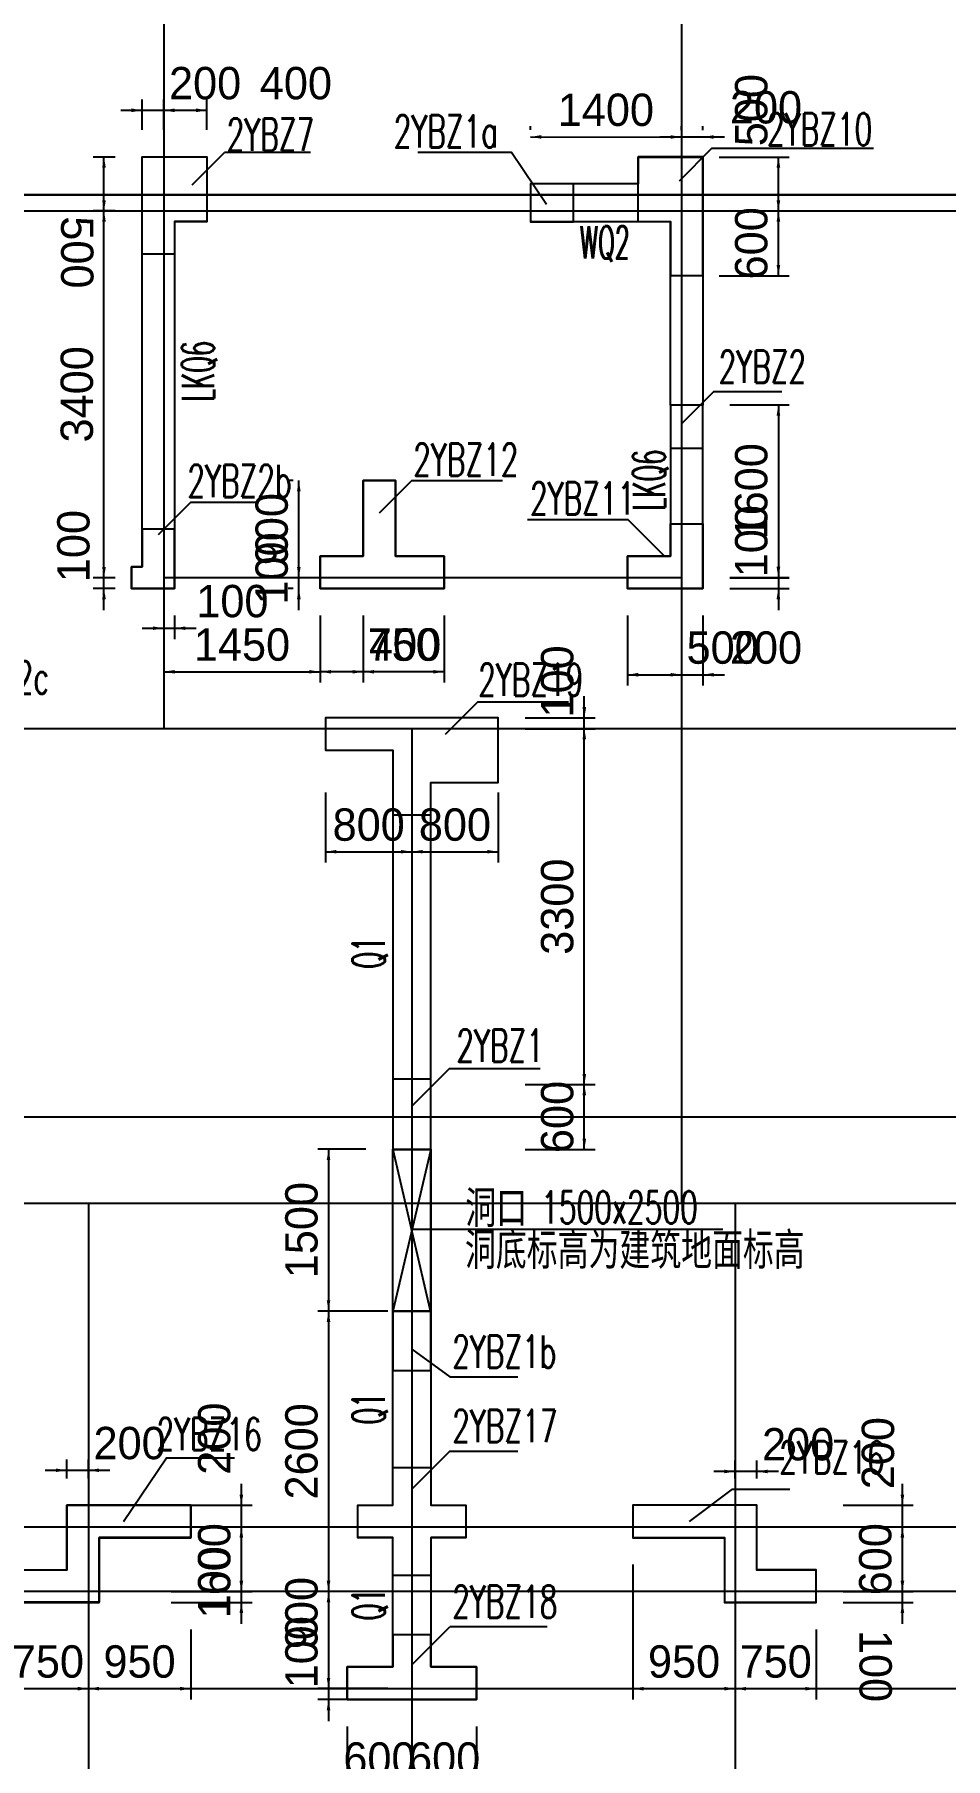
# Model space of a CAD drawing. Extents: x 19107 to 699106, y -67310 to 245688.
# Drawn here: x 547608 to 556058, y 217889 to 233873 of the extents above; entities that cross this region are included whole.
import ezdxf

# ---------------------------------------------------------------- set-up
doc = ezdxf.new("R2010")
doc.units = 0
doc.header["$LTSCALE"] = 100
doc.header["$MEASUREMENT"] = 0
for name, color, linetype in [('DOTE', 253, 'Continuous'), ('Q-TEXT', 2, 'Continuous'), ('wall-主楼', 2, 'Continuous'), ('wall-开洞', 5, 'Continuous'), ('剪力墙开洞', 5, 'Continuous'), ('小尺寸', 4, 'Continuous')]:
    doc.layers.add(name, color=color, linetype=linetype)
doc.layers.add('Select Column Frame Line', color=7, linetype='Continuous', lineweight=0)
doc.layers.add('Select Column Frame Position', color=7, linetype='Continuous', lineweight=0)
doc.styles.get("Standard").update_dxf_attribs({"font": 'standard'})
doc.styles.add('汉字', font='汉字')
doc.dimstyles.get("Standard").update_dxf_attribs({"dimtxt": 300, "dimasz": 100, "dimexe": 100, "dimexo": 250, "dimgap": 100, "dimtad": 0, "dimtoh": 1, "dimdec": 0, "dimdsep": 46, "dimcen": 0.09, "dimclrt": 7, "dimadec": 0, "dimazin": 0, "dimtfac": 1, "dimtdec": 4, "dimtofl": 0, "dimtmove": 0, "dimatfit": 3, "dimfxl": 1, "dimtolj": 1, "dimtzin": 0, "dimarcsym": 0})

# ---------------------------------------------------------------- blocks, each defined once
blk = doc.blocks.new('*D4744')
at = {"layer": '小尺寸', "color": 0, "linetype": 'ByBlock', "lineweight": -2}
for p, q in [((550886, 222037), (550236, 222037)), ((550336, 222037), (550336, 219437)), ((550886, 219437), (550236, 219437))]:
    blk.add_line(p, q, dxfattribs=at)
for points in [[(550336, 222037), (550352, 221937), (550319, 221937)], [(550336, 219437), (550319, 219537), (550352, 219537)]]:
    blk.add_solid(points, dxfattribs=at)
at = {"layer": '小尺寸', "color": 7, "linetype": 'Continuous', "lineweight": -2, "insert": (550086, 220737), "char_height": 300, "width": 775, "attachment_point": 5, "rotation": 90, "style": '汉字'}
blk.add_mtext('2600', dxfattribs=at)
blk = doc.blocks.new('*D4775')
at = {"layer": '小尺寸', "color": 0, "linetype": 'ByBlock', "lineweight": -2}
for p, q in [((550886, 219437), (550236, 219437)), ((550336, 219437), (550336, 218537)), ((550886, 218537), (550236, 218537))]:
    blk.add_line(p, q, dxfattribs=at)
for points in [[(550336, 219437), (550352, 219337), (550319, 219337)], [(550336, 218537), (550319, 218637), (550352, 218637)]]:
    blk.add_solid(points, dxfattribs=at)
at = {"layer": '小尺寸', "color": 7, "linetype": 'Continuous', "lineweight": -2, "insert": (550086, 219238), "char_height": 300, "width": 556.67, "attachment_point": 5, "rotation": 90, "style": '汉字'}
blk.add_mtext('900', dxfattribs=at)
blk = doc.blocks.new('*D71')
at = {"layer": '小尺寸', "color": 0, "linetype": 'ByBlock', "lineweight": -2}
for p, q in [((550508, 218187), (550508, 217537)), ((551108, 218187), (551108, 217537)), ((550508, 217637), (551108, 217637))]:
    blk.add_line(p, q, dxfattribs=at)
for points in [[(550508, 217637), (550608, 217654), (550608, 217620)], [(551108, 217637), (551008, 217620), (551008, 217654)]]:
    blk.add_solid(points, dxfattribs=at)
at = {"layer": '小尺寸', "color": 7, "linetype": 'Continuous', "lineweight": -2, "insert": (550808, 217887), "char_height": 300, "width": 556.67, "attachment_point": 5, "style": '汉字'}
blk.add_mtext('600', dxfattribs=at)
blk = doc.blocks.new('*D432')
at = {"layer": '小尺寸', "color": 0, "linetype": 'ByBlock', "lineweight": -2}
for p, q in [((551108, 218187), (551108, 217537)), ((551708, 218187), (551708, 217537)), ((551108, 217637), (551708, 217637))]:
    blk.add_line(p, q, dxfattribs=at)
for points in [[(551108, 217637), (551208, 217654), (551208, 217620)], [(551708, 217637), (551608, 217620), (551608, 217654)]]:
    blk.add_solid(points, dxfattribs=at)
at = {"layer": '小尺寸', "color": 7, "linetype": 'Continuous', "lineweight": -2, "insert": (551408, 217887), "char_height": 300, "width": 556.67, "attachment_point": 5, "style": '汉字'}
blk.add_mtext('600', dxfattribs=at)
blk = doc.blocks.new('*D1977')
at = {"layer": '小尺寸', "color": 0, "linetype": 'ByBlock', "lineweight": -2}
for p, q in [((550658, 228487), (550658, 227865)), ((551408, 228487), (551408, 227865)), ((551408, 227965), (550658, 227965))]:
    blk.add_line(p, q, dxfattribs=at)
for points in [[(550658, 227965), (550758, 227981), (550758, 227948)], [(551408, 227965), (551308, 227948), (551308, 227981)]]:
    blk.add_solid(points, dxfattribs=at)
at = {"layer": '小尺寸', "color": 7, "linetype": 'Continuous', "lineweight": -2, "insert": (551033, 228215), "char_height": 300, "width": 566.67, "attachment_point": 5, "rotation": 360, "style": '汉字'}
blk.add_mtext('750', dxfattribs=at)
blk = doc.blocks.new('*D2301')
at = {"layer": '小尺寸', "color": 0, "linetype": 'ByBlock', "lineweight": -2}
for p, q in [((550060, 228537), (550060, 229037)), ((550008, 228837), (549960, 228837)), ((550008, 228737), (549960, 228737))]:
    blk.add_line(p, q, dxfattribs=at)
for points in [[(550060, 228837), (550043, 228937), (550077, 228937)], [(550060, 228737), (550077, 228637), (550043, 228637)]]:
    blk.add_solid(points, dxfattribs=at)
at = {"layer": '小尺寸', "color": 7, "linetype": 'Continuous', "lineweight": -2, "insert": (549810, 228923), "char_height": 300, "width": 476.67, "attachment_point": 5, "rotation": 90, "style": '汉字'}
blk.add_mtext('100', dxfattribs=at)
blk = doc.blocks.new('*D5296')
at = {"layer": '小尺寸', "color": 0, "linetype": 'ByBlock', "lineweight": -2}
for p, q in [((550008, 229737), (549960, 229737)), ((550060, 228837), (550060, 229737)), ((550008, 228837), (549960, 228837))]:
    blk.add_line(p, q, dxfattribs=at)
for points in [[(550060, 229737), (550077, 229637), (550043, 229637)], [(550060, 228837), (550043, 228937), (550077, 228937)]]:
    blk.add_solid(points, dxfattribs=at)
at = {"layer": '小尺寸', "color": 7, "linetype": 'Continuous', "lineweight": -2, "insert": (549810, 229287), "char_height": 300, "width": 556.67, "attachment_point": 5, "rotation": 90, "style": '汉字'}
blk.add_mtext('900', dxfattribs=at)
blk = doc.blocks.new('*D3142')
at = {"layer": '小尺寸', "color": 0, "linetype": 'ByBlock', "lineweight": -2}
for p, q in [((555658, 219137), (555658, 219637)), ((555108, 219437), (555758, 219437)), ((555108, 219337), (555758, 219337))]:
    blk.add_line(p, q, dxfattribs=at)
for points in [[(555658, 219437), (555641, 219537), (555675, 219537)], [(555658, 219337), (555675, 219237), (555641, 219237)]]:
    blk.add_solid(points, dxfattribs=at)
at = {"layer": '小尺寸', "color": 7, "linetype": 'Continuous', "lineweight": -2, "insert": (555408, 218747), "char_height": 300, "width": 476.67, "attachment_point": 5, "rotation": 270, "style": '汉字'}
blk.add_mtext('100', dxfattribs=at)
blk = doc.blocks.new('*D837')
at = {"layer": '小尺寸', "color": 0, "linetype": 'ByBlock', "lineweight": -2}
for p, q in [((555108, 220037), (555758, 220037)), ((555658, 219437), (555658, 220037)), ((555108, 219437), (555758, 219437))]:
    blk.add_line(p, q, dxfattribs=at)
for points in [[(555658, 220037), (555675, 219937), (555641, 219937)], [(555658, 219437), (555641, 219537), (555675, 219537)]]:
    blk.add_solid(points, dxfattribs=at)
at = {"layer": '小尺寸', "color": 7, "linetype": 'Continuous', "lineweight": -2, "insert": (555408, 219737), "char_height": 300, "width": 556.67, "attachment_point": 5, "rotation": 90, "style": '汉字'}
blk.add_mtext('600', dxfattribs=at)
blk = doc.blocks.new('*D1203')
at = {"layer": '小尺寸', "color": 0, "linetype": 'ByBlock', "lineweight": -2}
for p, q in [((547358, 219087), (547358, 218437)), ((548108, 219087), (548108, 218437)), ((547358, 218537), (548108, 218537))]:
    blk.add_line(p, q, dxfattribs=at)
for points in [[(547358, 218537), (547458, 218554), (547458, 218520)], [(548108, 218537), (548008, 218520), (548008, 218554)]]:
    blk.add_solid(points, dxfattribs=at)
at = {"layer": '小尺寸', "color": 7, "linetype": 'Continuous', "lineweight": -2, "insert": (547733, 218787), "char_height": 300, "width": 566.67, "attachment_point": 5, "style": '汉字'}
blk.add_mtext('750', dxfattribs=at)
blk = doc.blocks.new('*D1534')
at = {"layer": '小尺寸', "color": 0, "linetype": 'ByBlock', "lineweight": -2}
for p, q in [((548108, 219087), (548108, 218437)), ((549058, 219087), (549058, 218437)), ((548108, 218537), (549058, 218537))]:
    blk.add_line(p, q, dxfattribs=at)
for points in [[(548108, 218537), (548208, 218554), (548208, 218520)], [(549058, 218537), (548958, 218520), (548958, 218554)]]:
    blk.add_solid(points, dxfattribs=at)
at = {"layer": '小尺寸', "color": 7, "linetype": 'Continuous', "lineweight": -2, "insert": (548583, 218787), "char_height": 300, "width": 556.67, "attachment_point": 5, "style": '汉字'}
blk.add_mtext('950', dxfattribs=at)
blk = doc.blocks.new('*D1891')
at = {"layer": '小尺寸', "color": 0, "linetype": 'ByBlock', "lineweight": -2}
for p, q in [((549527, 219137), (549527, 219637)), ((548877, 219437), (549627, 219437)), ((548877, 219337), (549627, 219337))]:
    blk.add_line(p, q, dxfattribs=at)
for points in [[(549527, 219437), (549510, 219537), (549544, 219537)], [(549527, 219337), (549544, 219237), (549510, 219237)]]:
    blk.add_solid(points, dxfattribs=at)
at = {"layer": '小尺寸', "color": 7, "linetype": 'Continuous', "lineweight": -2, "insert": (549277, 219523), "char_height": 300, "width": 476.67, "attachment_point": 5, "rotation": 90, "style": '汉字'}
blk.add_mtext('100', dxfattribs=at)
blk = doc.blocks.new('*D4872')
at = {"layer": '小尺寸', "color": 0, "linetype": 'ByBlock', "lineweight": -2}
for p, q in [((548877, 220037), (549627, 220037)), ((549527, 219437), (549527, 220037)), ((548877, 219437), (549627, 219437))]:
    blk.add_line(p, q, dxfattribs=at)
for points in [[(549527, 220037), (549544, 219937), (549510, 219937)], [(549527, 219437), (549510, 219537), (549544, 219537)]]:
    blk.add_solid(points, dxfattribs=at)
at = {"layer": '小尺寸', "color": 7, "linetype": 'Continuous', "lineweight": -2, "insert": (549277, 219737), "char_height": 300, "width": 556.67, "attachment_point": 5, "rotation": 90, "style": '汉字'}
blk.add_mtext('600', dxfattribs=at)
blk = doc.blocks.new('*D4905')
at = {"layer": '小尺寸', "color": 0, "linetype": 'ByBlock', "lineweight": -2}
for p, q in [((554508, 229037), (554508, 228537)), ((554058, 228837), (554608, 228837)), ((554058, 228737), (554608, 228737))]:
    blk.add_line(p, q, dxfattribs=at)
for points in [[(554508, 228837), (554491, 228937), (554525, 228937)], [(554508, 228737), (554525, 228637), (554491, 228637)]]:
    blk.add_solid(points, dxfattribs=at)
at = {"layer": '小尺寸', "color": 7, "linetype": 'Continuous', "lineweight": -2, "insert": (554258, 229175), "char_height": 300, "width": 476.67, "attachment_point": 5, "rotation": 90, "style": '汉字'}
blk.add_mtext('100', dxfattribs=at)
blk = doc.blocks.new('*D3572')
at = {"layer": '小尺寸', "color": 0, "linetype": 'ByBlock', "lineweight": -2}
for p, q in [((553108, 228487), (553108, 227837)), ((553608, 228487), (553608, 227837)), ((553108, 227937), (553608, 227937))]:
    blk.add_line(p, q, dxfattribs=at)
for points in [[(553108, 227937), (553208, 227954), (553208, 227920)], [(553608, 227937), (553508, 227920), (553508, 227954)]]:
    blk.add_solid(points, dxfattribs=at)
at = {"layer": '小尺寸', "color": 7, "linetype": 'Continuous', "lineweight": -2, "insert": (553991, 228187), "char_height": 300, "width": 566.67, "attachment_point": 5, "style": '汉字'}
blk.add_mtext('500', dxfattribs=at)
blk = doc.blocks.new('*D3946')
at = {"layer": '小尺寸', "color": 0, "linetype": 'ByBlock', "lineweight": -2}
for p, q in [((553608, 228487), (553608, 227837)), ((553808, 228487), (553808, 227837)), ((553408, 227937), (554008, 227937))]:
    blk.add_line(p, q, dxfattribs=at)
for points in [[(553608, 227937), (553508, 227920), (553508, 227954)], [(553808, 227937), (553908, 227954), (553908, 227920)]]:
    blk.add_solid(points, dxfattribs=at)
at = {"layer": '小尺寸', "color": 7, "linetype": 'Continuous', "lineweight": -2, "insert": (554393, 228187), "char_height": 300, "width": 566.67, "attachment_point": 5, "style": '汉字'}
blk.add_mtext('200', dxfattribs=at)
blk = doc.blocks.new('*D1635')
at = {"layer": '小尺寸', "color": 0, "linetype": 'ByBlock', "lineweight": -2}
for p, q in [((548808, 228487), (548808, 228268)), ((548908, 228487), (548908, 228268)), ((548608, 228368), (549108, 228368))]:
    blk.add_line(p, q, dxfattribs=at)
for points in [[(548808, 228368), (548708, 228352), (548708, 228385)], [(548908, 228368), (549008, 228385), (549008, 228352)]]:
    blk.add_solid(points, dxfattribs=at)
at = {"layer": '小尺寸', "color": 7, "linetype": 'Continuous', "lineweight": -2, "insert": (549444, 228618), "char_height": 300, "width": 476.67, "attachment_point": 5, "style": '汉字'}
blk.add_mtext('100', dxfattribs=at)
blk = doc.blocks.new('*D2007')
at = {"layer": '小尺寸', "color": 0, "linetype": 'ByBlock', "lineweight": -2}
for p, q in [((548253, 228537), (548253, 229037)), ((548358, 228837), (548153, 228837)), ((548358, 228737), (548153, 228737))]:
    blk.add_line(p, q, dxfattribs=at)
for points in [[(548253, 228837), (548236, 228937), (548270, 228937)], [(548253, 228737), (548270, 228637), (548236, 228637)]]:
    blk.add_solid(points, dxfattribs=at)
at = {"layer": '小尺寸', "color": 7, "linetype": 'Continuous', "lineweight": -2, "insert": (547971, 229130), "char_height": 300, "width": 476.67, "attachment_point": 5, "rotation": 90, "style": '汉字'}
blk.add_mtext('100', dxfattribs=at)
blk = doc.blocks.new('*D2318')
at = {"layer": '小尺寸', "color": 0, "linetype": 'ByBlock', "lineweight": -2}
for p, q in [((548358, 232237), (548153, 232237)), ((548253, 228837), (548253, 232237)), ((548358, 228837), (548153, 228837))]:
    blk.add_line(p, q, dxfattribs=at)
for points in [[(548253, 232237), (548270, 232137), (548236, 232137)], [(548253, 228837), (548236, 228937), (548270, 228937)]]:
    blk.add_solid(points, dxfattribs=at)
at = {"layer": '小尺寸', "color": 7, "linetype": 'Continuous', "lineweight": -2, "insert": (548003, 230537), "char_height": 300, "width": 785, "attachment_point": 5, "rotation": 90, "style": '汉字'}
blk.add_mtext('3400', dxfattribs=at)
blk = doc.blocks.new('*D2662')
at = {"layer": '小尺寸', "color": 0, "linetype": 'ByBlock', "lineweight": -2}
for p, q in [((550308, 226846), (550308, 226196)), ((551108, 226846), (551108, 226196)), ((550308, 226296), (551108, 226296))]:
    blk.add_line(p, q, dxfattribs=at)
for points in [[(550308, 226296), (550408, 226313), (550408, 226280)], [(551108, 226296), (551008, 226280), (551008, 226313)]]:
    blk.add_solid(points, dxfattribs=at)
at = {"layer": '小尺寸', "color": 7, "linetype": 'Continuous', "lineweight": -2, "insert": (550708, 226546), "char_height": 300, "width": 566.67, "attachment_point": 5, "style": '汉字'}
blk.add_mtext('800', dxfattribs=at)
blk = doc.blocks.new('*D270')
at = {"layer": '小尺寸', "color": 0, "linetype": 'ByBlock', "lineweight": -2}
for p, q in [((551108, 226846), (551108, 226196)), ((551908, 226846), (551908, 226196)), ((551108, 226296), (551908, 226296))]:
    blk.add_line(p, q, dxfattribs=at)
for points in [[(551108, 226296), (551208, 226313), (551208, 226280)], [(551908, 226296), (551808, 226280), (551808, 226313)]]:
    blk.add_solid(points, dxfattribs=at)
at = {"layer": '小尺寸', "color": 7, "linetype": 'Continuous', "lineweight": -2, "insert": (551508, 226546), "char_height": 300, "width": 566.67, "attachment_point": 5, "style": '汉字'}
blk.add_mtext('800', dxfattribs=at)
blk = doc.blocks.new('*D621')
at = {"layer": '小尺寸', "color": 0, "linetype": 'ByBlock', "lineweight": -2}
for p, q in [((552158, 224137), (552808, 224137)), ((552708, 223537), (552708, 224137)), ((552158, 223537), (552808, 223537))]:
    blk.add_line(p, q, dxfattribs=at)
for points in [[(552708, 224137), (552725, 224037), (552691, 224037)], [(552708, 223537), (552691, 223637), (552725, 223637)]]:
    blk.add_solid(points, dxfattribs=at)
at = {"layer": '小尺寸', "color": 7, "linetype": 'Continuous', "lineweight": -2, "insert": (552458, 223837), "char_height": 300, "width": 556.67, "attachment_point": 5, "rotation": 90, "style": '汉字'}
blk.add_mtext('600', dxfattribs=at)
blk = doc.blocks.new('*D947')
at = {"layer": '小尺寸', "color": 0, "linetype": 'ByBlock', "lineweight": -2}
for p, q in [((552158, 227437), (552808, 227437)), ((552708, 224137), (552708, 227437)), ((552158, 224137), (552808, 224137))]:
    blk.add_line(p, q, dxfattribs=at)
for points in [[(552708, 227437), (552725, 227337), (552691, 227337)], [(552708, 224137), (552691, 224237), (552725, 224237)]]:
    blk.add_solid(points, dxfattribs=at)
at = {"layer": '小尺寸', "color": 7, "linetype": 'Continuous', "lineweight": -2, "insert": (552458, 225787), "char_height": 300, "width": 780, "attachment_point": 5, "rotation": 90, "style": '汉字'}
blk.add_mtext('3300', dxfattribs=at)
blk = doc.blocks.new('*D4978')
at = {"layer": '小尺寸', "color": 0, "linetype": 'ByBlock', "lineweight": -2}
for p, q in [((552208, 232988), (552208, 233023)), ((552208, 232923), (553608, 232922)), ((553608, 232987), (553608, 233022))]:
    blk.add_line(p, q, dxfattribs=at)
for points in [[(552208, 232923), (552308, 232940), (552308, 232907)], [(553608, 232922), (553508, 232906), (553508, 232939)]]:
    blk.add_solid(points, dxfattribs=at)
at = {"layer": '小尺寸', "color": 7, "linetype": 'Continuous', "lineweight": -2, "insert": (552908, 233173), "char_height": 300, "width": 695, "attachment_point": 5, "rotation": 359.9591, "style": '汉字'}
blk.add_mtext('1400', dxfattribs=at)
blk = doc.blocks.new('*D28')
at = {"layer": '小尺寸', "color": 0, "linetype": 'ByBlock', "lineweight": -2}
for p, q in [((553408, 232923), (554008, 232923)), ((553608, 232987), (553608, 233023)), ((553808, 232987), (553808, 233023))]:
    blk.add_line(p, q, dxfattribs=at)
for points in [[(553608, 232923), (553508, 232906), (553508, 232939)], [(553808, 232923), (553908, 232939), (553908, 232906)]]:
    blk.add_solid(points, dxfattribs=at)
at = {"layer": '小尺寸', "color": 7, "linetype": 'Continuous', "lineweight": -2, "insert": (554393, 233196), "char_height": 300, "width": 566.67, "attachment_point": 5, "style": '汉字'}
blk.add_mtext('200', dxfattribs=at)
blk = doc.blocks.new('*D2986')
at = {"layer": '小尺寸', "color": 0, "linetype": 'ByBlock', "lineweight": -2}
for p, q in [((553958, 232237), (554608, 232237)), ((554508, 231637), (554508, 232237)), ((553958, 231637), (554608, 231637))]:
    blk.add_line(p, q, dxfattribs=at)
for points in [[(554508, 232237), (554525, 232137), (554491, 232137)], [(554508, 231637), (554491, 231737), (554525, 231737)]]:
    blk.add_solid(points, dxfattribs=at)
at = {"layer": '小尺寸', "color": 7, "linetype": 'Continuous', "lineweight": -2, "insert": (554258, 231937), "char_height": 300, "width": 556.67, "attachment_point": 5, "rotation": 90, "style": '汉字'}
blk.add_mtext('600', dxfattribs=at)
blk = doc.blocks.new('*D3018')
at = {"layer": '小尺寸', "color": 0, "linetype": 'ByBlock', "lineweight": -2}
for p, q in [((553958, 232737), (554608, 232737)), ((554508, 232237), (554508, 232737)), ((553958, 232237), (554608, 232237))]:
    blk.add_line(p, q, dxfattribs=at)
for points in [[(554508, 232737), (554525, 232637), (554491, 232637)], [(554508, 232237), (554491, 232337), (554525, 232337)]]:
    blk.add_solid(points, dxfattribs=at)
at = {"layer": '小尺寸', "color": 7, "linetype": 'Continuous', "lineweight": -2, "insert": (554258, 233172), "char_height": 300, "width": 566.67, "attachment_point": 5, "rotation": 90, "style": '汉字'}
blk.add_mtext('500', dxfattribs=at)
blk = doc.blocks.new('*D3786')
at = {"layer": '小尺寸', "color": 0, "linetype": 'ByBlock', "lineweight": -2}
for p, q in [((549527, 219837), (549527, 220437)), ((548877, 220237), (549627, 220237)), ((548877, 220037), (549627, 220037))]:
    blk.add_line(p, q, dxfattribs=at)
for points in [[(549527, 220237), (549510, 220337), (549544, 220337)], [(549527, 220037), (549544, 219937), (549510, 219937)]]:
    blk.add_solid(points, dxfattribs=at)
at = {"layer": '小尺寸', "color": 7, "linetype": 'Continuous', "lineweight": -2, "insert": (549277, 220855), "char_height": 300, "width": 566.67, "attachment_point": 5, "rotation": 90, "style": '汉字'}
blk.add_mtext('200', dxfattribs=at)
blk = doc.blocks.new('*D1482')
at = {"layer": '小尺寸', "color": 0, "linetype": 'ByBlock', "lineweight": -2}
for p, q in [((548358, 232737), (548153, 232737)), ((548253, 232237), (548253, 232737)), ((548358, 232237), (548153, 232237))]:
    blk.add_line(p, q, dxfattribs=at)
for points in [[(548253, 232737), (548270, 232637), (548236, 232637)], [(548253, 232237), (548236, 232337), (548270, 232337)]]:
    blk.add_solid(points, dxfattribs=at)
at = {"layer": '小尺寸', "color": 7, "linetype": 'Continuous', "lineweight": -2, "insert": (548003, 231853), "char_height": 300, "width": 566.67, "attachment_point": 5, "rotation": 270, "style": '汉字'}
blk.add_mtext('500', dxfattribs=at)
blk = doc.blocks.new('*D1526')
at = {"layer": '小尺寸', "color": 0, "linetype": 'ByBlock', "lineweight": -2}
for p, q in [((548608, 232988), (548608, 233270)), ((548808, 232988), (548808, 233270)), ((548408, 233170), (549008, 233170))]:
    blk.add_line(p, q, dxfattribs=at)
for points in [[(548608, 233170), (548508, 233153), (548508, 233187)], [(548808, 233170), (548908, 233187), (548908, 233153)]]:
    blk.add_solid(points, dxfattribs=at)
at = {"layer": '小尺寸', "color": 7, "linetype": 'Continuous', "lineweight": -2, "insert": (549191, 233420), "char_height": 300, "width": 566.67, "attachment_point": 5, "rotation": 360, "style": '汉字'}
blk.add_mtext('200', dxfattribs=at)
blk = doc.blocks.new('*D1850')
at = {"layer": '小尺寸', "color": 0, "linetype": 'ByBlock', "lineweight": -2}
for p, q in [((548808, 232988), (548808, 233270)), ((549208, 232988), (549208, 233270)), ((548808, 233170), (549208, 233170))]:
    blk.add_line(p, q, dxfattribs=at)
for points in [[(548808, 233170), (548908, 233187), (548908, 233153)], [(549208, 233170), (549108, 233153), (549108, 233187)]]:
    blk.add_solid(points, dxfattribs=at)
at = {"layer": '小尺寸', "color": 7, "linetype": 'Continuous', "lineweight": -2, "insert": (550033, 233420), "char_height": 300, "width": 576.67, "attachment_point": 5, "rotation": 360, "style": '汉字'}
blk.add_mtext('400', dxfattribs=at)
blk = doc.blocks.new('*D2182')
at = {"layer": '小尺寸', "color": 0, "linetype": 'ByBlock', "lineweight": -2}
for p, q in [((548808, 228487), (548808, 227865)), ((550258, 228487), (550258, 227865)), ((548808, 227965), (550258, 227965))]:
    blk.add_line(p, q, dxfattribs=at)
for points in [[(548808, 227965), (548908, 227981), (548908, 227948)], [(550258, 227965), (550158, 227948), (550158, 227981)]]:
    blk.add_solid(points, dxfattribs=at)
at = {"layer": '小尺寸', "color": 7, "linetype": 'Continuous', "lineweight": -2, "insert": (549533, 228215), "char_height": 300, "width": 695, "attachment_point": 5, "rotation": 360, "style": '汉字'}
blk.add_mtext('1450', dxfattribs=at)
blk = doc.blocks.new('*D5178')
at = {"layer": '小尺寸', "color": 0, "linetype": 'ByBlock', "lineweight": -2}
for p, q in [((547908, 220487), (547908, 220662)), ((548108, 220487), (548108, 220662)), ((547708, 220562), (548308, 220562))]:
    blk.add_line(p, q, dxfattribs=at)
for points in [[(547908, 220562), (547808, 220545), (547808, 220578)], [(548108, 220562), (548208, 220578), (548208, 220545)]]:
    blk.add_solid(points, dxfattribs=at)
at = {"layer": '小尺寸', "color": 7, "linetype": 'Continuous', "lineweight": -2, "insert": (548491, 220812), "char_height": 300, "width": 566.67, "attachment_point": 5, "rotation": 360, "style": '汉字'}
blk.add_mtext('200', dxfattribs=at)
blk = doc.blocks.new('*D201')
at = {"layer": '小尺寸', "color": 0, "linetype": 'ByBlock', "lineweight": -2}
for p, q in [((554108, 220487), (554108, 220651)), ((554308, 220487), (554308, 220651)), ((554508, 220551), (553908, 220551))]:
    blk.add_line(p, q, dxfattribs=at)
for points in [[(554108, 220551), (554008, 220534), (554008, 220567)], [(554308, 220551), (554408, 220567), (554408, 220534)]]:
    blk.add_solid(points, dxfattribs=at)
at = {"layer": '小尺寸', "color": 7, "linetype": 'Continuous', "lineweight": -2, "insert": (554691, 220801), "char_height": 300, "width": 566.67, "attachment_point": 5, "rotation": 360, "style": '汉字'}
blk.add_mtext('200', dxfattribs=at)
blk = doc.blocks.new('*D2159')
at = {"layer": '小尺寸', "color": 0, "linetype": 'ByBlock', "lineweight": -2}
for p, q in [((552708, 227237), (552708, 227737)), ((552158, 227537), (552808, 227537)), ((552158, 227437), (552808, 227437))]:
    blk.add_line(p, q, dxfattribs=at)
for points in [[(552708, 227537), (552691, 227637), (552725, 227637)], [(552708, 227437), (552725, 227337), (552691, 227337)]]:
    blk.add_solid(points, dxfattribs=at)
at = {"layer": '小尺寸', "color": 7, "linetype": 'Continuous', "lineweight": -2, "insert": (552458, 227875), "char_height": 300, "width": 476.67, "attachment_point": 5, "rotation": 90, "style": '汉字'}
blk.add_mtext('100', dxfattribs=at)
blk = doc.blocks.new('*D557')
at = {"layer": '小尺寸', "color": 0, "linetype": 'ByBlock', "lineweight": -2}
for p, q in [((550336, 218737), (550336, 218237)), ((550886, 218537), (550236, 218537)), ((550886, 218437), (550236, 218437))]:
    blk.add_line(p, q, dxfattribs=at)
for points in [[(550336, 218537), (550319, 218637), (550352, 218637)], [(550336, 218437), (550352, 218337), (550319, 218337)]]:
    blk.add_solid(points, dxfattribs=at)
at = {"layer": '小尺寸', "color": 7, "linetype": 'Continuous', "lineweight": -2, "insert": (550086, 218875), "char_height": 300, "width": 476.67, "attachment_point": 5, "rotation": 90, "style": '汉字'}
blk.add_mtext('100', dxfattribs=at)
blk = doc.blocks.new('*D4207')
at = {"layer": '小尺寸', "color": 0, "linetype": 'ByBlock', "lineweight": -2}
for p, q in [((555658, 219837), (555658, 220437)), ((555108, 220237), (555758, 220237)), ((555108, 220037), (555758, 220037))]:
    blk.add_line(p, q, dxfattribs=at)
for points in [[(555658, 220237), (555641, 220337), (555675, 220337)], [(555658, 220037), (555675, 219937), (555641, 219937)]]:
    blk.add_solid(points, dxfattribs=at)
at = {"layer": '小尺寸', "color": 7, "linetype": 'Continuous', "lineweight": -2, "insert": (555433, 220720), "char_height": 300, "width": 566.67, "attachment_point": 5, "rotation": 90, "style": '汉字'}
blk.add_mtext('200', dxfattribs=at)
blk = doc.blocks.new('*D5189')
at = {"layer": '小尺寸', "color": 0, "linetype": 'ByBlock', "lineweight": -2}
for p, q in [((553158, 219687), (553158, 218437)), ((554108, 219687), (554108, 218437)), ((553158, 218537), (554108, 218537))]:
    blk.add_line(p, q, dxfattribs=at)
for points in [[(553158, 218537), (553258, 218553), (553258, 218520)], [(554108, 218537), (554008, 218520), (554008, 218553)]]:
    blk.add_solid(points, dxfattribs=at)
at = {"layer": '小尺寸', "color": 7, "linetype": 'Continuous', "lineweight": -2, "insert": (553633, 218787), "char_height": 300, "width": 556.67, "attachment_point": 5, "rotation": 360, "style": '汉字'}
blk.add_mtext('950', dxfattribs=at)
blk = doc.blocks.new('*D214')
at = {"layer": '小尺寸', "color": 0, "linetype": 'ByBlock', "lineweight": -2}
for p, q in [((554108, 219687), (554108, 218437)), ((554858, 219087), (554858, 218437)), ((554108, 218537), (554858, 218537))]:
    blk.add_line(p, q, dxfattribs=at)
for points in [[(554108, 218537), (554208, 218553), (554208, 218520)], [(554858, 218537), (554758, 218520), (554758, 218553)]]:
    blk.add_solid(points, dxfattribs=at)
at = {"layer": '小尺寸', "color": 7, "linetype": 'Continuous', "lineweight": -2, "insert": (554483, 218787), "char_height": 300, "width": 566.67, "attachment_point": 5, "rotation": 360, "style": '汉字'}
blk.add_mtext('750', dxfattribs=at)
blk = doc.blocks.new('*D3850')
at = {"layer": '小尺寸', "color": 0, "linetype": 'ByBlock', "lineweight": -2}
for p, q in [((550258, 228487), (550258, 227865)), ((550658, 228487), (550658, 227865)), ((550658, 227965), (550258, 227965))]:
    blk.add_line(p, q, dxfattribs=at)
for points in [[(550258, 227965), (550358, 227981), (550358, 227948)], [(550658, 227965), (550558, 227948), (550558, 227981)]]:
    blk.add_solid(points, dxfattribs=at)
at = {"layer": '小尺寸', "color": 7, "linetype": 'Continuous', "lineweight": -2, "insert": (551046, 228215), "char_height": 300, "width": 576.67, "attachment_point": 5, "rotation": 360, "style": '汉字'}
blk.add_mtext('400', dxfattribs=at)
blk = doc.blocks.new('*D469')
at = {"layer": '小尺寸', "color": 0, "linetype": 'ByBlock', "lineweight": -2}
for p, q in [((554058, 230438), (554608, 230438)), ((554508, 230438), (554508, 228838)), ((554058, 228838), (554608, 228838))]:
    blk.add_line(p, q, dxfattribs=at)
for points in [[(554508, 230438), (554525, 230338), (554491, 230338)], [(554508, 228838), (554491, 228938), (554525, 228938)]]:
    blk.add_solid(points, dxfattribs=at)
at = {"layer": '小尺寸', "color": 7, "linetype": 'Continuous', "lineweight": -2, "insert": (554258, 229638), "char_height": 300, "width": 685, "attachment_point": 5, "rotation": 90, "style": '汉字'}
blk.add_mtext('1600', dxfattribs=at)
blk = doc.blocks.new('*D1631')
at = {"layer": '小尺寸', "color": 0, "linetype": 'ByBlock', "lineweight": -2}
for p, q in [((550683, 223538), (550236, 223538)), ((550336, 223538), (550336, 222038)), ((550683, 222038), (550236, 222038))]:
    blk.add_line(p, q, dxfattribs=at)
for points in [[(550336, 223538), (550352, 223438), (550319, 223438)], [(550336, 222038), (550319, 222138), (550352, 222138)]]:
    blk.add_solid(points, dxfattribs=at)
at = {"layer": '小尺寸', "color": 7, "linetype": 'Continuous', "lineweight": -2, "insert": (550086, 222788), "char_height": 300, "width": 690, "attachment_point": 5, "rotation": 90, "style": '汉字'}
blk.add_mtext('1500', dxfattribs=at)

msp = doc.modelspace()

# ---------------------------------------------------------------- linework, layer by layer
at = {"color": 6, "lineweight": 30}
msp.add_lwpolyline([(476181.3, 232428.8), (494258.1, 233154.4), (494258.1, 231537.9), (540808.1, 231537.9), (540808.1, 232387.9), (590208.1, 232387.9), (590208.1, 232187.9), (593108.1, 232187.9), (593108.1, 230737.9), (608058.1, 230737.9), (608058.1, 231687.9), (648158.1, 231687.9), (648158.1, 230737.9), (657058.1, 230737.9), (657158.1, 196187.9), (658248.2, 196187.9), (663075.9, 83077.9), (659946, 47787.8), (654318.1, 48286.9), (653832.2, 42808.4), (496133.5, 56794.9), (482757.4, 68610.1), (476181.3, 232428.8)], dxfattribs=at)
at = {"layer": 'DOTE'}
for p, q in [((548808.1, 234260.7), (548808.1, 227437.9)), ((553608.1, 234260.7), (553608.1, 223037.9)), ((538758.1, 232237.9), (590108.1, 232237.9)), ((548808.1, 228837.9), (553608.1, 228837.9)), ((539629.1, 227437.9), (590108.1, 227437.9)), ((551108.1, 227437.9), (551108.1, 210429.3)), ((539629.1, 223837.9), (599108.1, 223837.9)), ((539629.1, 223037.9), (585908.1, 223037.9)), ((548108.1, 223037.9), (548108.1, 210429.3)), ((554108.1, 223037.9), (554108.1, 210429.3)), ((539629.1, 220037.9), (582908.1, 220037.9)), ((587069.7, 219437.9), (539629.1, 219437.9)), ((530358.1, 218537.9), (599408.1, 218537.9))]:
    msp.add_line(p, q, dxfattribs=at)
at = {"layer": 'Select Column Frame Line', "color": 200, "linetype": 'Continuous', "lineweight": -3}
for p, q in [((549070.9, 232478.4), (549370.9, 232778.4)), ((550168.7, 232778.4), (549370.9, 232778.4)), ((552180.2, 229376.8), (553112.8, 229376.8)), ((553451.7, 229037.9), (553112.8, 229376.8)), ((551110.1, 218759.5), (551460.1, 219109.5)), ((552362.4, 219109.5), (551460.1, 219109.5))]:
    msp.add_line(p, q, dxfattribs=at)
for points in [[(552358.5, 232298), (552034, 232778.5), (551165.1, 232778.5)], [(553589.2, 232517.7), (553889.2, 232817.7), (555388.8, 232817.7)], [(553609, 230263.5), (553909, 230563.5), (554539, 230563.5)], [(550808.1, 229436.8), (551108.1, 229736.8), (551948.1, 229736.8)], [(548758.1, 229236.9), (549058.1, 229536.9), (549688.1, 229536.9)], [(551420.6, 227386.9), (551720.6, 227686.9), (552560.6, 227686.9)], [(551108.1, 223936.9), (551458.1, 224286.9), (552298.1, 224286.9)], [(551108.1, 221685.2), (551460.1, 221429), (552090.1, 221429)], [(551110.1, 220389.2), (551460.1, 220739.2), (552090.1, 220739.2)], [(548433.3, 220086.9), (548833.3, 220677.7), (549463.3, 220677.7)], [(553683.1, 220086.9), (554083.1, 220386.9), (554613.1, 220386.9)]]:
    msp.add_lwpolyline(points, dxfattribs=at)
at = {"layer": 'Select Column Frame Position', "color": 235, "linetype": 'Continuous', "lineweight": -3}
for points in [[(548608.1, 232737.9), (549208.1, 232737.9), (549208.1, 232136.9), (548908.1, 232136.9), (548908.1, 231836.9), (548608.1, 231836.9), (548608.1, 232737.9)], [(553208.1, 232136.9), (553208.1, 232736.9), (553808.1, 232736.9), (553808.1, 231636.8), (553508.1, 231636.8), (553508.1, 232136.9), (553208.1, 232136.9)], [(552208.1, 232487.9), (552208.1, 232136.9), (552608.1, 232136.9), (552608.1, 232487.9), (552208.1, 232487.9)], [(553508.1, 230036.8), (553808.1, 230036.8), (553808.1, 230436.8), (553508.1, 230436.8), (553508.1, 230036.8)], [(550958.1, 229736.8), (550958.1, 229037.9), (551408.1, 229037.9), (551408.1, 228736.9), (550958.1, 228736.9), (550258.1, 228736.9), (550258.1, 229037.9), (550658.1, 229037.9), (550658.1, 229736.8), (550958.1, 229736.8)], [(548608.1, 228936.9), (548508.1, 228936.9), (548508.1, 228736.9), (548908.1, 228736.9), (548908.1, 229286.9), (548608.1, 229286.9), (548608.1, 228936.9)], [(553508.1, 229336.9), (553808.1, 229336.9), (553808.1, 228736.9), (553108.1, 228736.9), (553108.1, 229037.9), (553508.1, 229037.9), (553508.1, 229336.9)], [(550308.1, 227236.9), (550933.1, 227236.9), (550933.1, 226636.9), (551283.1, 226636.9), (551283.1, 226937.9), (551908.1, 226937.9), (551908.1, 227536.9), (550308.1, 227536.9), (550308.1, 227236.9)], [(550933.1, 224187.2), (550933.1, 223536.9), (551283.1, 223536.9), (551283.1, 224187.2), (550933.1, 224187.2)], [(550933.1, 222036.9), (550933.1, 221486.6), (551283.1, 221486.6), (551283.1, 222036.9), (550933.1, 222036.9)], [(550933.1, 219586.9), (550933.1, 219936.9), (550608.1, 219936.9), (550608.1, 220236.9), (550933.1, 220236.9), (550933.1, 220586.9), (551283.1, 220586.9), (551283.1, 220236.9), (551608.1, 220236.9), (551608.1, 219936.9), (551283.1, 219936.9), (551283.1, 219586.9), (550933.1, 219586.9)], [(547358.3, 219636.9), (547358.3, 219336.9), (548208.3, 219336.9), (548208.3, 219936.9), (549058.3, 219936.9), (549058.3, 220236.9), (547908.3, 220236.9), (547908.3, 219636.9), (547358.3, 219636.9)], [(553158.1, 220236.9), (553158.1, 219936.9), (554008.1, 219936.9), (554008.1, 219336.9), (554858.1, 219336.9), (554858.1, 219636.9), (554308.1, 219636.9), (554308.1, 220236.9), (553158.1, 220236.9)], [(551282.9, 218737.9), (551283.1, 219036.9), (550933.1, 219036.9), (550932.9, 218737.9), (550507.9, 218737.9), (550508.1, 218436.9), (551708.1, 218436.9), (551707.9, 218737.9), (551282.9, 218737.9)]]:
    msp.add_lwpolyline(points, dxfattribs=at)
at = {"layer": 'wall-主楼'}
for points in [[(549208.1, 232137.9), (548908.1, 232137.9), (548908.1, 228737.9), (548507.8, 228737.9), (548507.8, 228937.9), (548608.1, 228937.9), (548608.1, 232737.9), (549208.1, 232737.9)], [(553508.1, 231637.9), (553808.1, 231637.9), (553808.1, 232737.9), (553208.1, 232737.9), (553208.1, 232487.9), (552208.1, 232487.9), (552208.1, 232137.9), (553508.1, 232137.9)], [(553508.1, 231637.9), (553808.1, 231637.9), (553808.1, 230437.9), (553508.1, 230437.9)], [(553808.1, 230437.9), (553508.1, 230437.9), (553508.1, 229037.9), (553108.1, 229037.9), (553108.1, 228737.9), (553808.1, 228737.9)], [(550257.8, 229037.9), (550257.8, 228737.9), (551407.8, 228737.9), (551407.8, 229037.9), (550958.1, 229037.9), (550958.1, 229737.9), (550658.1, 229737.9), (550658.1, 229037.9)], [(551908.1, 226937.9), (551908.1, 227537.9), (550308.1, 227537.9), (550308.1, 227237.9), (550933.1, 227237.9), (550933.1, 223537.9), (551283.1, 223537.9), (551283.1, 226937.9)], [(551283.1, 219937.9), (551283.1, 218737.9), (551707.8, 218737.9), (551707.8, 218437.9), (550507.8, 218437.9), (550507.8, 218737.9), (550933.1, 218737.9), (550933.1, 219937.9), (550608.1, 219937.9), (550608.1, 220237.9), (550933.1, 220237.9), (550933.1, 222037.9), (551283.1, 222037.9), (551283.1, 220237.9), (551608.1, 220237.9), (551608.1, 219937.9)], [(549058.1, 219937.9), (548208.1, 219937.9), (548208.1, 219337.9), (547358.1, 219337.9), (547358.1, 219637.9), (547908.1, 219637.9), (547908.1, 220237.9), (549058.1, 220237.9)], [(553158.1, 219937.9), (554008.1, 219937.9), (554008.1, 219337.9), (554858.1, 219337.9), (554858.1, 219637.9), (554308.1, 219637.9), (554308.1, 220237.9), (553158.1, 220237.9)]]:
    msp.add_lwpolyline(points, close=True, dxfattribs=at)
at = {"layer": 'wall-开洞'}
for p, q in [((550933.1, 222036.9), (550933.1, 223536.9)), ((551283.1, 223536.9), (550933.1, 222037.9)), ((550933.1, 223536.9), (551285.1, 222014.2)), ((551283.1, 222036.9), (551283.1, 223536.9))]:
    msp.add_line(p, q, dxfattribs=at)
msp.add_lwpolyline([(550933.1, 223537.9), (551283.1, 223537.9), (551283.1, 222037.9), (550933.1, 222037.9)], close=True, dxfattribs=at)
at = {"layer": '剪力墙开洞'}
msp.add_line((553994.1, 222793.7), (551109.5, 222793.7), dxfattribs=at)

# ---------------------------------------------------------------- texts
at = {"color": 200, "linetype": 'Continuous', "lineweight": -3, "width": 0.7}
for s, p in [('2YBZ7', (549390.7, 232794.6)), ('2YBZ10', (554402.3, 232843.9)), ('2YBZ2', (553953.4, 230642.2)), ('2YBZ12', (551120.9, 229781.4)), ('2YBZ2b', (549026.7, 229584.2)), ('2YBZ11', (552204.5, 229422.4)), ('2YBZ2c', (546786.6, 227761.7)), ('2YBZ19', (551723.6, 227740.1)), ('2YBZ1', (551521.2, 224349.3)), ('2YBZ1b', (551482.6, 221512.5)), ('2YBZ17', (551482.6, 220822.6)), ('2YBZ16', (548739.9, 220746.8)), ('2YBZ16', (554516.4, 220531.2)), ('2YBZ18', (551482.6, 219192.9))]:
    msp.add_text(s, height=300, rotation=360, dxfattribs=at).set_placement(p)
msp.add_text('2YBZ1a', height=300, dxfattribs=at).set_placement((550940.4, 232824.9))
at = {"layer": 'Q-TEXT', "color": 3, "width": 0.6}
for s, rotation, p in [('WQ2', 360, (552666.8, 231795.3)), ('LKQ6', 90, (549275.2, 230469.1)), ('LKQ6', 90, (553459.2, 229461.1)), ('Q1', 90, (550857.4, 225212.7)), ('Q1', 90, (550857.4, 220985.9)), ('Q1', 90, (550857.4, 219171))]:
    msp.add_text(s, height=300, rotation=rotation, dxfattribs=at).set_placement(p)
at = {"layer": '剪力墙开洞', "width": 0.7}
for s, p in [('洞口 1500x2500', (551604.2, 222849.3)), ('洞底标高为建筑地面标高', (551601.1, 222460.7))]:
    msp.add_text(s, height=300, dxfattribs=at).set_placement(p)

# ---------------------------------------------------------------- dimensions: what is measured, and where the dimension line sits
at = {"layer": '小尺寸'}
for base, p1, p2, angle, picture, middle in [((548808.1, 233169.9), (548608.1, 232737.9), (548808.1, 232737.9), 360, '*D1526', (548708.1, 233419.9)), ((549208.1, 233169.9), (548808.1, 232737.9), (549208.1, 232737.9), 360, '*D1850', (549444.2, 233419.9)), ((554508.1, 228837.9), (553808.1, 230437.8), (553808.1, 228837.9), 90, '*D469', (554258.1, 229637.9)), ((550060.1, 229736.8), (550258.1, 228836.6), (550258.1, 229736.8), 90, '*D5296', (549810.1, 229286.7)), ((550060.1, 228836.6), (550258.1, 228736.9), (550258.1, 228836.6), 90, '*D2301', (549810.1, 228535)), ((550258.1, 227964.6), (548808.1, 228736.9), (550258.1, 228736.9), 360, '*D2182', (549533.1, 228214.6)), ((550258.1, 227964.6), (550658.1, 228736.9), (550258.1, 228736.9), 180, '*D3850', (550458.1, 228214.6)), ((550658.1, 227964.6), (551408.1, 228736.9), (550658.1, 228736.9), 180, '*D1977', (551033.1, 228214.6)), ((550335.7, 222037.9), (550933.1, 223537.9), (550933.1, 222037.9), 90, '*D1631', (550085.7, 222787.9)), ((548108.1, 220561.7), (547908.3, 220236.9), (548108.1, 220236.9), 360, '*D5178', (548008.2, 220811.7)), ((554108.1, 220550.7), (554308.1, 220236.9), (554108.1, 220236.9), 360, '*D201', (554208.1, 220800.7)), ((554108.1, 218536.6), (553158.1, 219936.9), (554108.1, 219936.9), 360, '*D5189', (553633.1, 218786.6)), ((554858.1, 218536.6), (554108.1, 219936.9), (554858.1, 219336.9), 360, '*D214', (554483.1, 218786.6))]:
    dim = msp.add_linear_dim(base=base, p1=p1, p2=p2, angle=angle, dimstyle='Standard', dxfattribs=at)
    dim.commit()
    dim.dimension.update_dxf_attribs({"geometry": picture, "text_midpoint": middle})
for p1, p2, distance, picture, middle in [((552208.1, 232737.9), (553608.1, 232736.9), 185.5, '*D4978', (552908.4, 233173)), ((553608.1, 232736.9), (553808.1, 232736.9), 185.6, '*D28', (553910, 233196.3)), ((553708.1, 232236.6), (553708.1, 232736.9), -800, '*D3018', (554258.1, 232538.9)), ((548608.1, 232236.6), (548608.1, 232736.9), 355.1, '*D1482', (548003, 232486.8)), ((553708.1, 231636.8), (553708.1, 232236.6), -800, '*D2986', (554258.1, 231936.7)), ((548608.1, 228836.6), (548608.1, 232236.6), 355.1, '*D2318', (548003, 230536.6)), ((548608.1, 228736.9), (548608.1, 228836.6), 355.1, '*D2007', (547970.7, 228741.5)), ((553808.1, 228836.6), (553808.1, 228736.9), 700, '*D4905', (554258.1, 228786.8)), ((548808.1, 228736.9), (548908.1, 228736.9), -368.5, '*D1635', (549055.2, 228618.4)), ((553108.1, 228736.9), (553608.1, 228736.9), -800, '*D3572', (553358.1, 228186.9)), ((553608.1, 228736.9), (553808.1, 228736.9), -800, '*D3946', (553910, 228186.9)), ((551908.1, 227436.6), (551908.1, 227536.9), -800, '*D2159', (552458.1, 227486.8)), ((551908.1, 224136.6), (551908.1, 227436.6), -800, '*D947', (552458.1, 225786.6)), ((550308.1, 227096.3), (551108.1, 227096.3), -800, '*D2662', (550708.1, 226546.3)), ((551108.1, 227096.3), (551908.1, 227096.3), -800, '*D270', (551508.1, 226546.3)), ((551908.1, 223536.9), (551908.1, 224136.6), -800, '*D621', (552458.1, 223836.8)), ((551135.7, 222036.9), (551135.7, 219436.6), -800, '*D4744', (550085.7, 220736.8)), ((548627, 220036.6), (548627, 220236.9), -900, '*D3786', (549277, 220371.4)), ((554858.1, 220036.6), (554858.1, 220236.9), -800, '*D4207', (555433.1, 220236.9)), ((548627, 219436.6), (548627, 220036.6), -900, '*D4872', (549277, 219736.6)), ((554858.1, 219436.6), (554858.1, 220036.6), -800, '*D837', (555408.1, 219736.6)), ((548627, 219336.9), (548627, 219436.6), -900, '*D1891', (549277, 219135)), ((554858.1, 219336.9), (554858.1, 219436.6), -800, '*D3142', (555408.1, 219135)), ((551135.7, 219436.6), (551135.7, 218536.6), -800, '*D4775', (550085.7, 219238.5)), ((547358.3, 219336.9), (548108.1, 219336.9), -800, '*D1203', (547733.2, 218786.9)), ((548108.1, 219336.9), (549058.3, 219336.9), -800, '*D1534', (548583.2, 218786.9)), ((551135.7, 218536.6), (551135.7, 218436.9), -800, '*D557', (550085.7, 218486.8)), ((550508.1, 218436.9), (551108.1, 218436.9), -800, '*D71', (550808.1, 217886.9)), ((551108.1, 218436.9), (551708.1, 218436.9), -800, '*D432', (551408.1, 217886.9))]:
    dim = msp.add_aligned_dim(p1=p1, p2=p2, distance=distance, dimstyle='Standard', dxfattribs=at)
    dim.commit()
    dim.dimension.update_dxf_attribs({"geometry": picture, "text_midpoint": middle})

doc.saveas('drawing.dxf')
